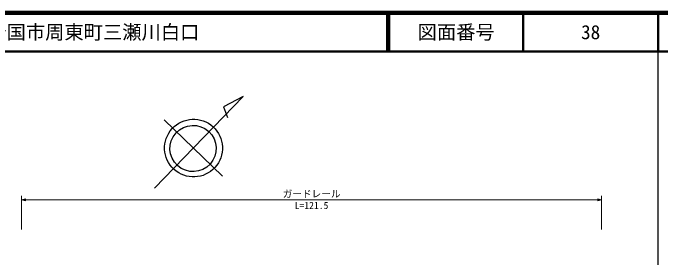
# Model space of a CAD drawing. Units: millimetres, scale not verified. Extents: x 40000 to 680000, y 20000 to 380000.
# Drawn here: x 411668 to 579500, y 316550 to 380000 of the extents above; entities that cross this region are included whole.
import ezdxf
from ezdxf.enums import TextEntityAlignment as Align

# ---------------------------------------------------------------- set-up
doc = ezdxf.new("R2010")
doc.units = ezdxf.units.MM
doc.header["$LTSCALE"] = 1000
for name, color, linetype, lineweight in [('M-BMK-SRVR', 3, 'Continuous', 25), ('M-STR-HTXT', 7, 'Continuous', 13), ('M-TTL', 2, 'Continuous', 140), ('M-TTL-BAND', 7, 'Continuous', 25), ('M-TTL-LINE', 7, 'Continuous', 50)]:
    doc.layers.add(name, color=color, linetype=linetype, lineweight=lineweight)
doc.layers.add('M-TTL-TXT', color=7, linetype='Continuous')
doc.styles.add('ＭＳ ゴシック', font='')
doc.styles.get('ＭＳ ゴシック').set_extended_font_data('MS Gothic')

msp = doc.modelspace()

# ---------------------------------------------------------------- linework, layer by layer
at = {"layer": 'M-BMK-SRVR'}
for p, q in [((448403, 334473), (471350, 358241)), ((471350, 358241), (466318, 355630)), ((466318, 355630), (467313, 352799)), ((450921, 352202), (466033, 337613))]:
    msp.add_line(p, q, dxfattribs=at)
for centre, major_axis in [((458507, 344878), (5541, -5057)), ((458391, 344771), (4433, -4045))]:
    msp.add_ellipse(centre, major_axis=major_axis, ratio=0.999997, dxfattribs=at)
at = {"layer": 'M-STR-HTXT'}
for p, q in [((413928, 323761), (413928, 332425)), ((564319, 332425), (564319, 323761)), ((413928, 331425), (414928, 331705)), ((414928, 331145), (413928, 331425)), ((413928, 331425), (564319, 331425)), ((414208, 331425), (414888, 331625)), ((414888, 331225), (414208, 331425)), ((414368, 331425), (414848, 331545)), ((414848, 331305), (414368, 331425)), ((414608, 331425), (414808, 331465)), ((414808, 331385), (414608, 331425)), ((414808, 331465), (414808, 331385)), ((414848, 331545), (414848, 331305)), ((414888, 331625), (414888, 331225)), ((414928, 331705), (414928, 331145)), ((563319, 331145), (563319, 331705)), ((563319, 331705), (564319, 331425)), ((564319, 331425), (563319, 331145)), ((563359, 331225), (563359, 331625)), ((563359, 331625), (564039, 331425)), ((564039, 331425), (563359, 331225)), ((563399, 331305), (563399, 331545)), ((563399, 331545), (563879, 331425)), ((563879, 331425), (563399, 331305)), ((563439, 331385), (563439, 331465)), ((563439, 331465), (563639, 331425)), ((563639, 331425), (563439, 331385))]:
    msp.add_line(p, q, dxfattribs=at)
at = {"layer": 'M-TTL'}
msp.add_line((680000, 380000), (40000, 380000), dxfattribs=at)
at = {"layer": 'M-TTL-BAND'}
msp.add_line((579000, 20000), (579000, 370000), dxfattribs=at)
at = {"layer": 'M-TTL-LINE'}
for p, q in [((508747, 380000), (508747, 370000)), ((509247, 380000), (509247, 370000)), ((543997, 380000), (543997, 370000)), ((579000, 380000), (579000, 370000)), ((40000, 370000), (680000, 370000))]:
    msp.add_line(p, q, dxfattribs=at)

# ---------------------------------------------------------------- texts
at = {"layer": 'M-STR-HTXT', "style": 'ＭＳ ゴシック'}
for s, p in [('ガードレール', (481624, 331503)), ('L=121.5', (484749, 328511))]:
    msp.add_text(s, height=1833, dxfattribs=at).set_placement(p, align=Align.BOTTOM_LEFT)
at = {"layer": 'M-TTL-TXT', "style": 'ＭＳ ゴシック'}
msp.add_text('岩国市周東町三瀬川白口', height=3666, dxfattribs=at).set_placement((405024, 375000), align=Align.MIDDLE_LEFT)
for s, p in [('図面番号', (526622, 375000)), ('38', (561497, 375000))]:
    msp.add_text(s, height=3666, dxfattribs=at).set_placement(p, align=Align.MIDDLE_CENTER)

doc.saveas('drawing.dxf')
